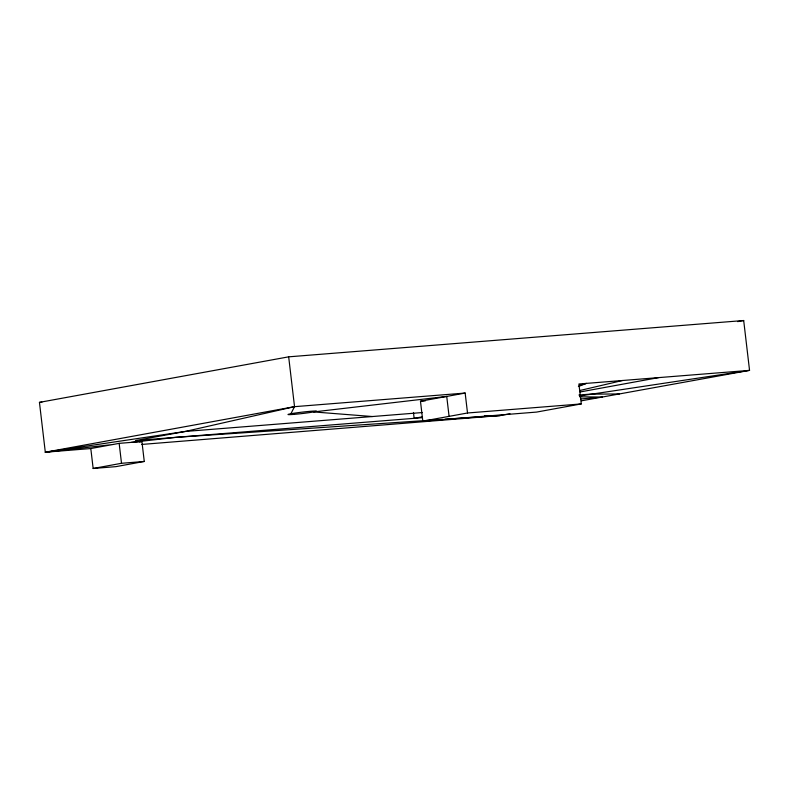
<?xml version="1.0" encoding="UTF-8"?>
<svg xmlns="http://www.w3.org/2000/svg" width="789" height="789" viewBox="0 0 789 789"><rect width="100%" height="100%" fill="white"/><g stroke="black" fill="none" stroke-linecap="round" stroke-linejoin="round"><path stroke-width="1.18" d="M290.894 413.742L294.534 406.67L288.675 356.835L743.692 320.521L749.55 370.366L581.454 400.812M578.396 386.521L586.395 383.385L579.304 385.426M579.737 390.525L622.472 380.505M465.165 393.06L420.478 401.226L422.815 421.158L467.512 412.992L465.165 393.06L294.534 406.67L185.297 431.455L135.452 440.568L422.529 417.667M113.212 444.463L119.159 443.359L141.912 441.524L144.269 461.457L115.904 466.644L93.151 468.479L90.804 448.546L113.212 444.463L45.308 452.215L39.45 402.37L288.675 356.835M737.646 321.626L743.692 320.521M90.804 448.546L45.308 452.215L294.534 406.67M139.545 441.958L141.912 441.524M93.151 468.479L121.516 463.291L144.269 461.457M422.46 416.819L414.146 418.338L413.456 412.469M580.093 391.965L658.549 377.625L749.55 370.366L579.59 395.979M658.549 377.625L578.919 383.987L581.266 403.919L536.569 412.085L422.815 421.158M509.97 413.761L500.275 415.517L141.783 444.434M45.308 452.215L185.297 431.455L422.47 412.539M131.25 442.402L176.401 437.303L422.983 420.715M580.507 399.007L602.332 397.035L579.807 396.828M39.45 402.37L41.906 402.183M420.478 401.226L425.37 400.832M578.919 395.033L589.797 394.165L619.434 393.938M467.512 412.992L581.266 403.919M425.439 420.547L431.573 420.133M435.252 419.886L442.619 419.393M445.065 419.225L500.275 415.517L484.426 415.764M372.398 416.533L313.647 411.927L446.732 396.423L449.079 416.365M119.159 443.359L121.516 463.291M293.676 414.403A14.35 0.7 -6.7 0 0 316.419 411.266A14.35 0.7 -6.7 0 0 296.713 412.834A14.35 0.7 -6.7 0 0 293.676 414.403"/></g></svg>
